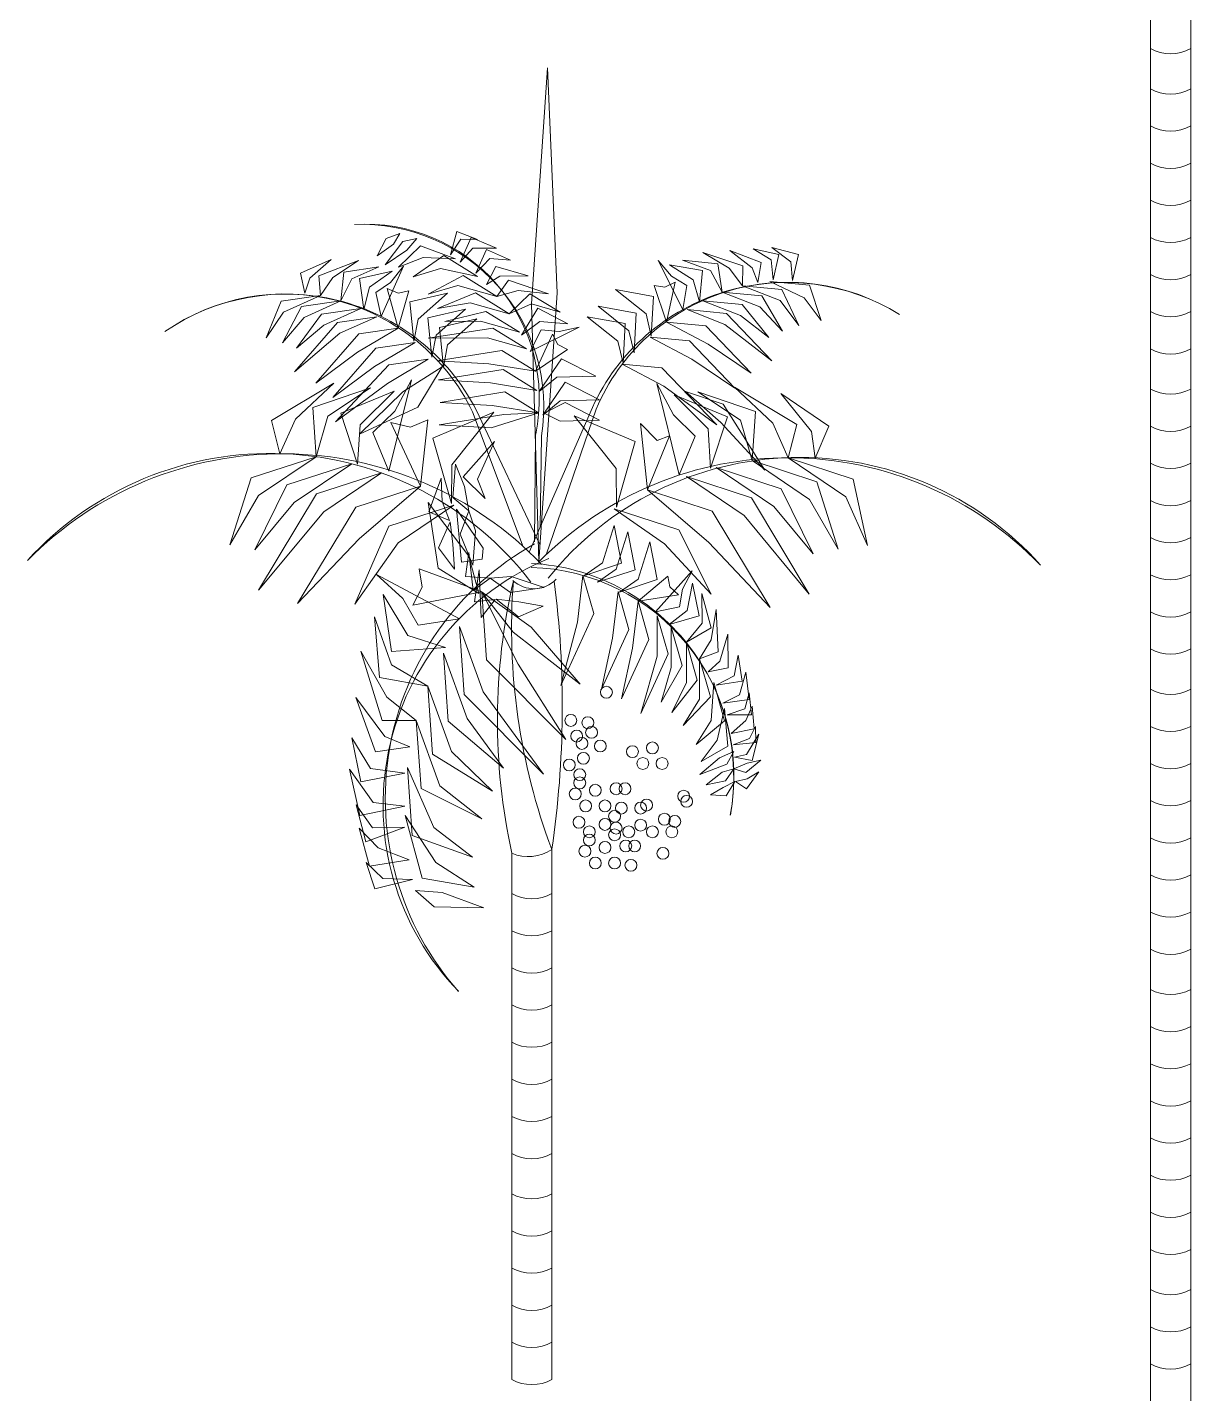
# Model space of a CAD drawing. Header units: millimetres. Extents: x -37049 to 129367, y 25385 to 90033.
# Drawn here: x 12221 to 13880, y 51806 to 53754 of the extents above; entities that cross this region are included whole.
import ezdxf

# ---------------------------------------------------------------- set-up
doc = ezdxf.new("R2010")
doc.units = ezdxf.units.MM
doc.header["$MEASUREMENT"] = 0
doc.layers.add('NCAY', color=3, linetype='Continuous', lineweight=13)
doc.layers.add('NTHAY3', color=41, linetype='Continuous', lineweight=25)

# ---------------------------------------------------------------- blocks, each defined once
blk = doc.blocks.new('A$C332C0D39')
at = {"layer": 'NCAY', "color": 53}
for p, q in [((690.7, 3256.1), (690.7, 0)), ((747.9, 3261.7), (747.9, 0))]:
    blk.add_line(p, q, dxfattribs=at)
at = {"layer": 'NCAY', "color": 47, "lineweight": 0, "extrusion": (0, 0, -1)}
for centre, major_axis, start_param, end_param in [((719.3, 2879.7), (-41.7, 41.7), 3.419919, 4.434063), ((719.3, 2822.3), (41.7, 41.7), 1.849122, 2.863267), ((719.3, 2769.4), (41.7, 41.7), 1.849122, 2.863267), ((719.3, 2716.4), (-41.7, 41.7), 3.419919, 4.434063), ((719.3, 2663.5), (-41.7, 41.7), 3.419919, 4.434063), ((719.3, 2610.5), (-41.7, 41.7), 3.419919, 4.434063), ((719.3, 2557.6), (-41.7, 41.7), 3.419919, 4.434063), ((719.3, 2504.7), (41.7, 41.7), 1.849122, 2.863267), ((719.3, 2451.7), (-41.7, 41.7), 3.419919, 4.434063), ((719.3, 2394.4), (41.7, 41.7), 1.849122, 2.863267), ((719.3, 2341.4), (41.7, 41.7), 1.849122, 2.863267), ((719.3, 2288.5), (-41.7, 41.7), 3.419919, 4.434063), ((719.3, 2235.5), (-41.7, 41.7), 3.419919, 4.434063), ((719.3, 2182.6), (-41.7, 41.7), 3.419919, 4.434063), ((719.3, 2129.7), (-41.7, 41.7), 3.419919, 4.434063), ((719.3, 2076.7), (41.7, 41.7), 1.849122, 2.863267), ((719.3, 2023.8), (-41.7, 41.7), 3.419919, 4.434063), ((719.3, 1966.4), (41.7, 41.7), 1.849122, 2.863267), ((719.3, 1913.5), (41.7, 41.7), 1.849122, 2.863267), ((719.3, 1860.5), (-41.7, 41.7), 3.419919, 4.434063), ((719.3, 1807.6), (-41.7, 41.7), 3.419919, 4.434063), ((719.3, 1754.6), (-41.7, 41.7), 3.419919, 4.434063), ((719.3, 1701.7), (-41.7, 41.7), 3.419919, 4.434063), ((719.3, 1648.8), (41.7, 41.7), 1.849122, 2.863267), ((719.3, 1595.8), (-41.7, 41.7), 3.419919, 4.434063), ((719.3, 1538.5), (41.7, 41.7), 1.849122, 2.863267), ((719.3, 1485.5), (41.7, 41.7), 1.849122, 2.863267), ((719.3, 1432.6), (-41.7, 41.7), 3.419919, 4.434063), ((719.3, 1379.6), (-41.7, 41.7), 3.419919, 4.434063), ((719.3, 1326.7), (-41.7, 41.7), 3.419919, 4.434063), ((719.3, 1273.8), (-41.7, 41.7), 3.419919, 4.434063), ((719.3, 1220.8), (41.7, 41.7), 1.849122, 2.863267), ((719.3, 1167.9), (-41.7, 41.7), 3.419919, 4.434063), ((719.3, 1110.5), (41.7, 41.7), 1.849122, 2.863267), ((719.3, 1057.6), (41.7, 41.7), 1.849122, 2.863267), ((719.3, 1004.6), (-41.7, 41.7), 3.419919, 4.434063)]:
    blk.add_ellipse(centre, major_axis=major_axis, ratio=1, start_param=start_param, end_param=end_param, dxfattribs=at)
blk = doc.blocks.new('A$C407D2A85')
at = {"layer": 'NCAY', "color": 70}
for p, q in [((719, 1540.9), (741.6, 1877.3)), ((741.6, 1877.3), (755.2, 1556.2)), ((729.5, 1172.9), (719, 1540.9)), ((755.2, 1556.2), (729.5, 1172.9))]:
    blk.add_line(p, q, dxfattribs=at)
at = {"layer": 'NCAY'}
for p, q in [((707, 1194.5), (634.7, 1386.9)), ((730.7, 1197.6), (639.9, 1389.5)), ((715.5, 1186.7), (805.6, 1392.9)), ((739.6, 1182.9), (810.8, 1390.6))]:
    blk.add_line(p, q, dxfattribs=at)
at = {"layer": 'NCAY', "color": 73}
for p, q in [((722.9, 1201.2), (724.7, 1355)), ((731, 1222.1), (733.1, 1352.5))]:
    blk.add_line(p, q, dxfattribs=at)
at = {"layer": 'NCAY', "color": 53}
for p, q in [((747.9, 763.1), (747.9, 7.4)), ((690.7, 757.4), (690.7, 7.4))]:
    blk.add_line(p, q, dxfattribs=at)
at = {"layer": 'NCAY', "color": 73, "extrusion": (0, 0, -1)}
for centre, major_axis, start_param, end_param in [((481.4, 1405.7), (175.8, 175.8), -0.845882, 0.990969), ((475.9, 1393.6), (-184.2, 184.2), 0.748643, 2.514639), ((825.7, 987), (5.99, 5.99), 3.926991, 10.210176), ((774.9, 946.8), (-5.99, 5.99), 5.497787, 11.780972), ((799.2, 943.6), (5.99, 5.99), 3.926991, 10.210176), ((804.5, 929.8), (5.99, 5.99), 3.926991, 10.210176), ((783.3, 924.5), (5.99, 5.99), 3.926991, 10.210176), ((790.8, 914), (5.99, 5.99), 3.926991, 10.210176), ((816.9, 910.3), (5.99, 5.99), 3.926991, 10.210176), ((891.3, 907.6), (5.99, 5.99), 3.926991, 10.210176), ((792.9, 892.8), (5.99, 5.99), 3.926991, 10.210176), ((862.8, 902.3), (-5.99, 5.99), 5.497787, 11.780972), ((772.7, 883.3), (5.99, 5.99), 3.926991, 10.210176), ((787.6, 869.5), (5.99, 5.99), 3.926991, 10.210176), ((877.6, 885.4), (5.99, 5.99), 3.926991, 10.210176), ((905.1, 885.4), (5.99, 5.99), 3.926991, 10.210176), ((787.6, 857.8), (-5.99, 5.99), 5.497787, 11.780972), ((839.5, 849.4), (5.99, 5.99), 3.926991, 10.210176), ((852.2, 849.4), (5.99, 5.99), 3.926991, 10.210176), ((781.2, 842), (-5.99, 5.99), 5.497787, 11.780972), ((809.8, 847.3), (5.99, 5.99), 3.926991, 10.210176), ((935.8, 838.8), (5.99, 5.99), 3.926991, 10.210176), ((940, 831.4), (5.99, 5.99), 3.926991, 10.210176), ((796, 825), (5.99, 5.99), 3.926991, 10.210176), ((823.6, 825), (5.99, 5.99), 3.926991, 10.210176), ((837.3, 810.2), (-5.99, 5.99), 5.497787, 11.780972), ((846.9, 821.8), (5.99, 5.99), 3.926991, 10.210176), ((874.4, 821.8), (5.99, 5.99), 3.926991, 10.210176), ((882.9, 826.1), (5.99, 5.99), 3.926991, 10.210176), ((786.5, 801.7), (-5.99, 5.99), 5.497787, 11.780972), ((823.6, 798.5), (-5.99, 5.99), 5.497787, 11.780972), ((839.5, 793.3), (5.99, 5.99), 3.926991, 10.210176), ((874.4, 797.5), (-5.99, 5.99), 5.497787, 11.780972), ((908.3, 806), (5.99, 5.99), 3.926991, 10.210176), ((923.1, 802.8), (5.99, 5.99), 3.926991, 10.210176), ((801.3, 788), (5.99, 5.99), 3.926991, 10.210176), ((801.3, 776.3), (5.99, 5.99), 3.926991, 10.210176), ((837.3, 783.7), (-5.99, 5.99), 5.497787, 11.780972), ((857.5, 788), (5.99, 5.99), 3.926991, 10.210176), ((891.3, 788), (5.99, 5.99), 3.926991, 10.210176), ((918.9, 788), (5.99, 5.99), 3.926991, 10.210176), ((795, 760.4), (5.99, 5.99), 3.926991, 10.210176), ((823.6, 765.7), (5.99, 5.99), 3.926991, 10.210176), ((853.2, 767.8), (-5.99, 5.99), 5.497787, 11.780972), ((865.9, 767.8), (-5.99, 5.99), 5.497787, 11.780972), ((906.2, 757.3), (5.99, 5.99), 3.926991, 10.210176), ((809.8, 743.5), (5.99, 5.99), 3.926991, 10.210176), ((837.3, 743.5), (5.99, 5.99), 3.926991, 10.210176), ((860.6, 740.3), (-5.99, 5.99), 5.497787, 11.780972)]:
    blk.add_ellipse(centre, major_axis=major_axis, ratio=1, start_param=start_param, end_param=end_param, dxfattribs=at)
at = {"layer": 'NCAY', "extrusion": (0, 0, -1)}
for centre, major_axis, start_param, end_param in [((1083.1, 1266.1), (-215.7, 215.7), 5.926479, 7.622311), ((1084.6, 1273.9), (210.4, 210.4), 4.329893, 6.06092), ((366.8, 1257.3), (-210.4, 210.4), 0.174521, 1.905548), ((368.8, 1249.6), (-215.7, 215.7), 0.183926, 1.879758), ((1101.4, 861.6), (325.4, 325.4), 4.602858, 6.339597), ((1084.7, 821.6), (353.3, 353.3), 4.706905, 6.30202), ((1553.3, 946.5), (-624.4, 624.4), 5.282036, 5.725534), ((1586.9, 1078.2), (-633.9, 633.9), 5.138395, 5.57332), ((-641.6, 966.8), (993, 993), 0.657764, 0.930958), ((714.1, 812.6), (-42.4, 42.4), 3.329233, 4.328795)]:
    blk.add_ellipse(centre, major_axis=major_axis, ratio=1, start_param=start_param, end_param=end_param, dxfattribs=at)
at = {"layer": 'NCAY', "color": 4, "extrusion": (0, 0, -1)}
for centre, major_axis, start_param, end_param in [((346.1, 858.6), (-331.5, 331.5), 6.238289, 7.98484), ((363.8, 815.4), (-361.7, 361.7), 6.277318, 7.875764)]:
    blk.add_ellipse(centre, major_axis=major_axis, ratio=1, start_param=start_param, end_param=end_param, dxfattribs=at)
at = {"layer": 'NCAY', "color": 2, "extrusion": (0, 0, -1)}
for centre, major_axis, start_param, end_param in [((925.7, 836), (293.7, 293.7), 3.202052, 4.987666), ((887.1, 825.8), (268.7, 268.7), 3.154702, 5.110553), ((702.2, 866.1), (215.7, 215.7), -0.730751, 0.965081), ((710, 867.5), (-210.4, 210.4), 0.814256, 2.545283)]:
    blk.add_ellipse(centre, major_axis=major_axis, ratio=1, start_param=start_param, end_param=end_param, dxfattribs=at)
at = {"layer": 'NCAY', "color": 64, "extrusion": (0, 0, -1)}
blk.add_ellipse((722.4, 1178.7), major_axis=(-31.2, 31.2), ratio=1, start_param=3.126681, end_param=4.677366, dxfattribs=at)
at = {"layer": 'NCAY', "color": 47, "lineweight": 0, "extrusion": (0, 0, -1)}
for centre, major_axis, start_param, end_param in [((719.3, 751.6), (41.7, 41.7), 1.849122, 2.863267), ((719.3, 698.6), (41.7, 41.7), 1.849122, 2.863267), ((719.3, 645.7), (-41.7, 41.7), 3.419919, 4.434063), ((719.3, 592.8), (-41.7, 41.7), 3.419919, 4.434063), ((719.3, 539.8), (-41.7, 41.7), 3.419919, 4.434063), ((719.3, 486.9), (-41.7, 41.7), 3.419919, 4.434063), ((719.3, 433.9), (41.7, 41.7), 1.849122, 2.863267), ((719.3, 381), (-41.7, 41.7), 3.419919, 4.434063), ((719.3, 323.6), (41.7, 41.7), 1.849122, 2.863267), ((719.3, 270.7), (41.7, 41.7), 1.849122, 2.863267), ((719.3, 217.7), (-41.7, 41.7), 3.419919, 4.434063), ((719.3, 164.8), (-41.7, 41.7), 3.419919, 4.434063), ((719.3, 111.9), (-41.7, 41.7), 3.419919, 4.434063), ((719.3, 58.9), (-41.7, 41.7), 3.419919, 4.434063)]:
    blk.add_ellipse(centre, major_axis=major_axis, ratio=1, start_param=start_param, end_param=end_param, dxfattribs=at)
at = {"layer": 'NCAY', "color": 73}
for points in [[(531.3, 1640.8), (511.7, 1634), (498.9, 1609), (522.2, 1625.9)], [(603.2, 1610.5), (618.2, 1632.7), (641.7, 1632.6), (612.2, 1643.9)], [(555.4, 1634), (535.2, 1629.3), (510.4, 1596.2), (541, 1617.1)], [(610.7, 1604.6), (560.4, 1623.5), (529, 1592.8), (564.2, 1606.7)], [(617.2, 1600.2), (635.1, 1619.9), (669, 1619.8), (632.7, 1635.1)], [(639.5, 1584.3), (659.2, 1605.3), (689, 1602.8), (654.9, 1618.3)], [(642, 1579.8), (593.9, 1609.6), (550.2, 1579.4), (588.9, 1591)], [(669.4, 1551.1), (621.3, 1580.9), (571.3, 1554.6), (613.9, 1566.8)], [(654.8, 1568.1), (673.7, 1580), (714.2, 1580.7), (667.9, 1593.8)], [(669.4, 1551.1), (699.6, 1559.7), (743.1, 1554.8), (686, 1574.2)], [(687, 1526.6), (638.9, 1556.3), (584.8, 1534), (631.5, 1542.2)], [(687, 1526.6), (719, 1540.9), (759.6, 1529), (716.4, 1555.1)], [(701.7, 1500.1), (653.6, 1529.9), (595.1, 1515.4), (646.2, 1515.8)], [(704.5, 1496.1), (730.7, 1515.6), (770.4, 1512.3), (727.9, 1534.3)], [(711.8, 1476.4), (663.7, 1506.2), (571.5, 1491.5), (656.3, 1492.1)], [(716.9, 1472.6), (732.8, 1503.6), (758.1, 1501), (787, 1507.2)], [(724.5, 1444.5), (770.3, 1475.6), (756.4, 1482.6), (748.8, 1497.5)], [(724.5, 1444.5), (676.3, 1474.3), (584.2, 1459.5), (658.1, 1455.2)], [(729.9, 1415.6), (754.8, 1436.1), (810.6, 1437.6), (761.5, 1462.5)], [(726.6, 1417.2), (678.5, 1446.9), (586.3, 1432.2), (660.3, 1427.9)], [(735, 1382.1), (759.9, 1402.5), (815.7, 1404), (766.7, 1428.9)], [(729, 1385.2), (680.9, 1415), (588.7, 1400.2), (662.7, 1395.9)], [(729.5, 1385.3), (679.5, 1383.1), (587.3, 1368.4), (661.3, 1364)], [(736.8, 1385), (759.8, 1373.5), (815.6, 1375), (766.6, 1399.9)]]:
    blk.add_3dface(points, dxfattribs=at)
at = {"layer": 'NCAY'}
for points in [[(1041.5, 1571), (1033.6, 1592), (1001.7, 1616.9), (1046.5, 1599.4)], [(1063.5, 1574.7), (1060.4, 1603.4), (1035.1, 1619.3), (1071.7, 1611)], [(1090.8, 1573.9), (1088.4, 1600.4), (1061.4, 1620.8), (1099.6, 1611.1)], [(395.7, 1556.1), (402.6, 1577.4), (433.3, 1603.9), (389.4, 1584.2)], [(417.9, 1552.5), (435.6, 1578.4), (472, 1602.5), (415.8, 1580.8)], [(934.4, 1532.4), (940.3, 1566.7), (918.6, 1579.9), (899.3, 1602.3)], [(990.7, 1557.3), (973.9, 1588), (934.3, 1603.1), (984.5, 1597.9)], [(1019.6, 1566.3), (1000.7, 1591.4), (963.1, 1613.7), (1020.3, 1594.7)], [(447.1, 1544.9), (462.5, 1576.4), (501.3, 1593.3), (451.4, 1585.7)], [(480, 1532.7), (487.7, 1564.5), (520.3, 1587.4), (473.5, 1577)], [(504.6, 1522.7), (497, 1556.7), (518, 1570.9), (536.2, 1594.2)], [(958.4, 1543.6), (949.3, 1575), (915.6, 1596.3), (962.8, 1588.2)], [(528.5, 1506), (543.7, 1559.2), (528.6, 1555.7), (513.2, 1562.3)], [(889.6, 1494.8), (882.1, 1526.2), (838.5, 1561.1), (892.6, 1551.3)], [(911.3, 1514.6), (893.6, 1567), (908.8, 1564.2), (923.9, 1571.5)], [(1019.6, 1566.3), (1075.9, 1561), (1099.9, 1509.8), (1073.3, 1545.3)], [(1058.7, 1572.6), (1115.1, 1567.3), (1131.7, 1516.8), (1107.8, 1549.4)], [(417.9, 1552.5), (361.8, 1544.4), (340.3, 1492.2), (365.2, 1528.9)], [(447.1, 1544.9), (391.1, 1536.9), (364, 1485), (394.5, 1521.4)], [(551.1, 1487.3), (557.1, 1518.9), (599, 1555.9), (545.4, 1543.5)], [(963, 1545.1), (1019.4, 1539.8), (1057.2, 1492.9), (1016.7, 1524.1)], [(990.7, 1557.3), (1047.1, 1552), (1076.6, 1501.5), (1044.4, 1536.4)], [(498.3, 1522.3), (442.3, 1514.3), (381, 1443.9), (445.7, 1498.8)], [(475.4, 1534), (419.3, 1526), (383.7, 1477.4), (422.7, 1510.5)], [(576.8, 1464.5), (582.8, 1496.2), (624.7, 1533.2), (571.1, 1520.8)], [(849.3, 1456.1), (841.8, 1487.4), (798.2, 1522.3), (852.3, 1512.5)], [(865, 1470.9), (857.5, 1502.2), (813.9, 1537.2), (868, 1527.4)], [(940.7, 1532.4), (997, 1527), (1061.6, 1459.6), (994.4, 1511.4)], [(528.5, 1506), (472.5, 1497.9), (411.2, 1427.5), (470.7, 1471.6)], [(593.2, 1450.5), (599.2, 1482.2), (641.1, 1519.1), (587.5, 1506.8)], [(911.3, 1514.6), (967.6, 1509.2), (1032.2, 1441.8), (970.6, 1483)], [(552.9, 1485.7), (496.9, 1477.6), (435.6, 1407.2), (495.2, 1451.3)], [(887.9, 1493.1), (944.2, 1487.8), (1008.8, 1420.4), (947.2, 1461.6)], [(571.5, 1461.6), (515.5, 1453.6), (439.5, 1372.3), (513.7, 1427.3)], [(591.3, 1451.1), (535.2, 1415.3), (473.5, 1354.7), (556.8, 1393.5)], [(848.3, 1454.8), (904.6, 1449.5), (983.1, 1368.1), (907.6, 1423.3)], [(929.5, 1296.8), (952.4, 1352), (921.2, 1382.3), (897.3, 1427.2)], [(1085, 1321.2), (1062.9, 1370.4), (1008.5, 1422.1), (1097.1, 1368.5)], [(974.1, 1306.4), (970.6, 1362.5), (922.3, 1410.9), (998.3, 1379.4)], [(938.4, 1415.8), (992, 1397.5), (1051.5, 1303.5), (988.8, 1371.3)], [(1033.3, 1317.2), (1016.8, 1375), (956.2, 1415.2), (1038.3, 1387.4)], [(1123.5, 1320.8), (1118.2, 1358.9), (1074.3, 1412.8), (1142.7, 1366.4)], [(840.2, 1250.8), (839.6, 1306.1), (779.8, 1381.1), (866.7, 1344.2)], [(884.1, 1275.6), (874.3, 1370.2), (898.1, 1345.7), (915.6, 1352.4)], [(982.3, 1307.2), (1074.7, 1276.9), (1120.3, 1184.1), (1064.3, 1251.7)], [(1033.3, 1317.2), (1125.7, 1286.9), (1156.1, 1191.1), (1115.3, 1261.7)], [(1085, 1321.2), (1177.4, 1290.9), (1198.1, 1196.1), (1167, 1265.7)], [(940, 1294.3), (1032.4, 1264), (1114.9, 1126.7), (1022, 1238.8)], [(884.1, 1275.6), (976.5, 1245.3), (1059, 1108), (971.5, 1200.3)], [(836.7, 1248.6), (929.1, 1218.3), (974.8, 1126.7), (908.5, 1198.6)]]:
    blk.add_3dface(points, dxfattribs=at)
at = {"layer": 'NCAY', "color": 4}
for points in [[(360, 1327), (382.2, 1376.1), (436.8, 1427.6), (348, 1374.3)], [(515.4, 1302.1), (492.6, 1357.4), (524, 1387.7), (547.9, 1432.5)], [(411.6, 1322.8), (428.4, 1380.6), (489.1, 1420.7), (406.9, 1393)], [(470.9, 1311.9), (474.5, 1368), (522.9, 1416.2), (446.8, 1385)], [(604.6, 1255.9), (605.3, 1311.3), (665.3, 1386.1), (578.3, 1349.4)], [(560.7, 1280.9), (570.8, 1375.4), (546.3, 1365), (518.3, 1371.6)], [(653, 1263.2), (641.7, 1290.9), (666.1, 1344.4), (621.6, 1293.9)], [(411.6, 1322.8), (319.2, 1292.8), (288.6, 1197.1), (329.5, 1267.5)], [(462.6, 1312.7), (370.2, 1282.7), (324.3, 1190), (380.5, 1257.4)], [(629.6, 1245.5), (623.3, 1280.5), (610.3, 1312.3), (606.7, 1264.8)], [(504.9, 1299.7), (412.4, 1269.7), (329.5, 1132.6), (422.8, 1244.4)], [(560.7, 1280.9), (468.3, 1250.8), (385.4, 1113.7), (473.1, 1205.8)], [(608.1, 1253.7), (515.6, 1223.7), (466.7, 1112.7), (528.7, 1200.2)]]:
    blk.add_3dface(points, dxfattribs=at)
at = {"layer": 'NCAY', "color": 54}
for points in [[(602, 1231.6), (591.3, 1259.1), (590.2, 1292.2), (572.3, 1244.3)], [(666.9, 1119.4), (637.6, 1115.7), (644.1, 1161.6), (647.3, 1093.7)]]:
    blk.add_3dface(points, dxfattribs=at)
at = {"layer": 'NCAY', "color": 2}
for points in [[(643.9, 1127.7), (629.3, 1180.9), (571.3, 1257.3), (585.8, 1163.9)], [(648.6, 1176.5), (619, 1172.3), (612, 1247.8), (650.1, 1192.5)], [(602.8, 1230.1), (586.2, 1193), (609.2, 1162.4), (606.7, 1198)], [(629.6, 1245.5), (616.9, 1212.4), (635.4, 1167.9), (639.2, 1217.1)], [(793.6, 1153.1), (820.1, 1171.5), (836.6, 1224.9), (847.3, 1170.9)], [(813.1, 1143.9), (839.6, 1162.3), (856.2, 1215.7), (866.8, 1161.7)], [(844.4, 1129.7), (870.9, 1148.1), (887.4, 1201.5), (898.1, 1147.5)], [(660, 1149.6), (624.6, 1151.8), (629.5, 1186), (635.7, 1132)], [(616.4, 1091.5), (557.3, 1082.7), (535.5, 1120.5), (497.8, 1154.6)], [(648, 1130.3), (558.7, 1162.9), (562.9, 1136.7), (549.6, 1111.1)], [(660, 1149.6), (689.1, 1129.2), (736.8, 1136.3), (690, 1151.9)], [(792.1, 1153.5), (807.7, 1099.1), (760.6, 996.4), (784.4, 1086.8)], [(870.7, 1116.7), (913.1, 1152.4), (916, 1137.2), (928.4, 1125.8)], [(895.7, 1101.8), (929.8, 1108.8), (934.2, 1133.8), (948.1, 1159.9)], [(646.9, 1130.6), (692.6, 1072.6), (788.3, 998.3), (718.5, 1079.6)], [(648, 1130.3), (654.7, 1033.3), (767.7, 919.6), (699.6, 1027.1)], [(842.2, 1130.7), (857.8, 1076.3), (818.7, 991.6), (834.5, 1064)], [(915, 1083.5), (940.9, 1103.5), (948.4, 1142.6), (958.1, 1095.7)], [(596.1, 1050.6), (542.6, 1067.7), (507.5, 1126.4), (519.4, 1045)], [(668.5, 1119.8), (700.5, 1094.7), (735.7, 1109.6), (700.6, 1115.8)], [(870.7, 1116.7), (886.3, 1062.3), (847.2, 977.6), (863, 1050)], [(939.6, 1058.4), (962, 1085.3), (961.5, 1127.7), (975, 1079)], [(571.2, 995.8), (519.2, 1026), (495, 1094.6), (501.9, 1008.2)], [(898, 1095.9), (913.6, 1041.5), (874.5, 956.8), (898.1, 1038.3)], [(958.4, 1034.8), (974.9, 1061.6), (982, 1104.7), (985.1, 1044.5)], [(616.2, 1080.6), (622.9, 983.7), (735.8, 870), (649.9, 987.6)], [(918.1, 1079.7), (933.7, 1025.3), (903.9, 973), (918.1, 1022.1)], [(939.6, 1058.4), (955.2, 1004), (919, 958.1), (939.6, 1000.8)], [(970.8, 1016.2), (987.4, 1031.2), (999, 1070), (999.1, 1021.9)], [(554.6, 946.7), (512.4, 980.2), (475.6, 1045.6), (505.8, 946.6)], [(593.3, 1042.8), (600.1, 945.8), (678.8, 878.8), (627, 949.7)], [(958.4, 1034.8), (974, 980.4), (935.2, 939.4), (958.5, 977.2)], [(982.3, 997.1), (1007.9, 1010.3), (1013.5, 1039.7), (1019.1, 1002.7)], [(991.5, 971.3), (1015.4, 983.2), (1024.5, 1015.8), (1029.4, 976.8)], [(571.2, 995.8), (577.9, 898.8), (663.3, 845.9), (604.9, 902.7)], [(978.6, 1000.7), (994.2, 946.3), (953.4, 912.4), (975, 946.5)], [(545.5, 909.2), (509.9, 923.7), (468.4, 979.5), (496.6, 901.8)], [(997.7, 955), (1023.1, 963.5), (1029.4, 986.1), (1032.3, 954.7)], [(994, 963.8), (998.6, 910.3), (960.6, 888.4), (983.5, 918.5)], [(1003.5, 928.2), (1024.3, 946.5), (1033.4, 967.2), (1036.2, 934.6)], [(554.6, 946.7), (561.3, 849.7), (648.1, 806.4), (588.3, 853.6)], [(1006.6, 911.8), (1029.5, 921.2), (1038, 938.3), (1038.6, 915.3)], [(538.3, 871.7), (489.2, 878.1), (462.8, 922.2), (475.5, 859.1)], [(1008.3, 894.6), (1025.3, 898.2), (1043.2, 927.4), (1033.4, 889.5)], [(1007.4, 902.6), (997.4, 884.5), (958.8, 869.5), (987.1, 893.3)], [(538.4, 824.7), (493, 829.9), (459.1, 877.2), (474.2, 811.3)], [(542, 879.7), (548.8, 782.7), (634.6, 752.1), (579.7, 794.4)], [(1007.4, 877.6), (995.5, 860.6), (968, 855), (990.5, 872.9)], [(1007.4, 877.6), (1026.3, 885.9), (1045.9, 890), (1024.2, 872.8)], [(1008.7, 859.6), (996.2, 839.5), (973.9, 840.6), (991.9, 851)], [(1009.7, 859.7), (1026.4, 863.5), (1042.8, 873.7), (1025.5, 849.5)], [(538.1, 794.8), (492.2, 793.6), (468.7, 826.3), (482.5, 773.9)], [(538.9, 811.2), (562.8, 722.1), (637.1, 709.1), (582.4, 744.3)], [(544.5, 748.1), (500.2, 765.4), (473.3, 793.4), (487.9, 739.2)], [(549.1, 719.9), (506.7, 721.7), (482.9, 744.2), (495.4, 706.6)], [(553.3, 704.5), (580, 681.2), (651.1, 679.7), (591.3, 701.5)]]:
    blk.add_3dface(points, dxfattribs=at)

msp = doc.modelspace()

# ---------------------------------------------------------------- block references
at = {"layer": 'NCAY', "ltscale": 30, "rotation": 359.9999999999985}
msp.add_blockref('A$C332C0D39', (13132.1, 50895.7), dxfattribs=at)
at = {"layer": 'NTHAY3', "rotation": 359.9999999999985}
msp.add_blockref('A$C407D2A85', (12221.3, 51819.3), dxfattribs=at)

doc.saveas('drawing.dxf')
